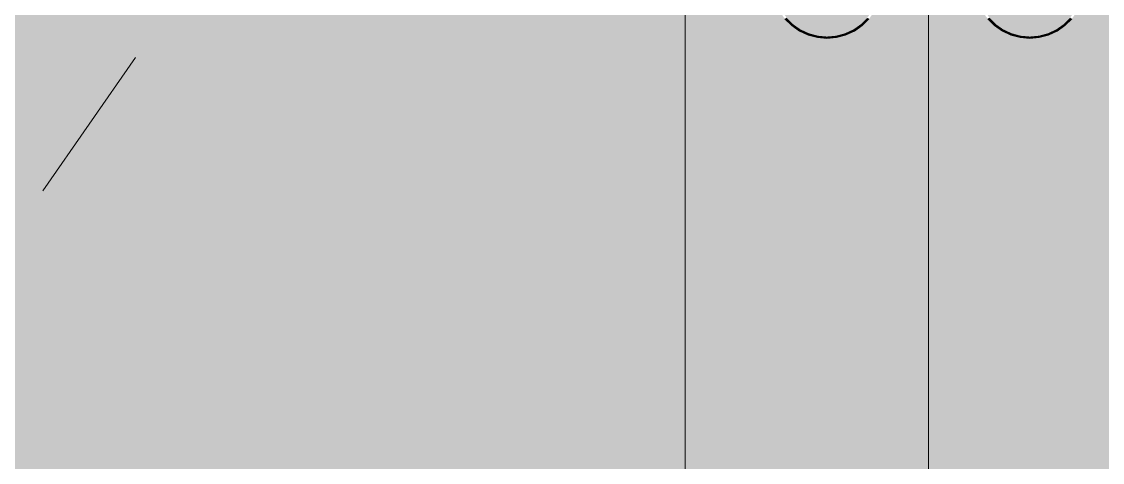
# Model space of a CAD drawing. Header units: millimetres. Extents: x 1499747 to 4230374, y -28481 to 441852.
# Drawn here: x 4056507 to 4057040, y 364442 to 364660 of the extents above; entities that cross this region are included whole.
import ezdxf

# ---------------------------------------------------------------- set-up
doc = ezdxf.new("R2010")
doc.units = ezdxf.units.MM
doc.header["$MEASUREMENT"] = 0
doc.layers.add('Чертеж и Рисунок', color=7, linetype='Continuous')

msp = doc.modelspace()

# ---------------------------------------------------------------- hatches: boundary and pattern name
at = {"layer": 'Чертеж и Рисунок', "linetype": 'Continuous', "lineweight": 0, "true_color": 0x2e2e2e}
h = msp.add_hatch(color=250, dxfattribs=at)
h.paths.add_polyline_path([(4056834.47732, 366463.3603), (4056834.47732, 363948.35643), (4056954.47749, 363828.35626), (4056954.47749, 366583.36047)])
h.paths.add_polyline_path([(4056877.47738, 364978.35803), (4056877.8774, 364983.05804), (4056879.07737, 364987.65805), (4056881.07738, 364991.85804), (4056883.77738, 364995.75805), (4056887.07741, 364999.05804), (4056890.97739, 365001.75804), (4056895.17742, 365003.75805), (4056899.77742, 365004.95807), (4056904.47744, 365005.35804), (4056909.17745, 365004.95807), (4056913.67745, 365003.75805), (4056917.97745, 365001.75804), (4056921.77746, 364999.05804), (4056925.17745, 364995.75805), (4056927.87745, 364991.85804), (4056929.77746, 364987.65805), (4056931.07748, 364983.05804), (4056931.47745, 364978.35803), (4056931.07748, 364973.75802), (4056929.77746, 364969.15801), (4056927.87745, 364964.85798), (4056925.17745, 364961.05801), (4056921.77746, 364957.75798), (4056917.97745, 364955.05798), (4056914.47745, 364953.35798), (4056914.47745, 364703.45759), (4056917.97745, 364701.7576), (4056921.77746, 364699.0576), (4056925.17745, 364695.75757), (4056927.87745, 364691.85759), (4056929.77746, 364687.65756), (4056931.07748, 364683.05755), (4056931.47745, 364678.35754), (4056931.07748, 364673.75753), (4056929.77746, 364669.15753), (4056927.87745, 364664.85753), (4056925.17745, 364661.05752), (4056921.77746, 364657.75753), (4056917.97745, 364655.05753), (4056913.67745, 364653.05752), (4056909.17745, 364651.85751), (4056904.47744, 364651.35752), (4056899.77742, 364651.85751), (4056895.17742, 364653.05752), (4056890.97739, 364655.05753), (4056887.07741, 364657.75753), (4056883.77738, 364661.05752), (4056881.07738, 364664.85753), (4056879.07737, 364669.15753), (4056877.8774, 364673.75753), (4056877.47738, 364678.35754), (4056877.8774, 364683.05755), (4056879.07737, 364687.65756), (4056881.07738, 364691.85759), (4056883.77738, 364695.75757), (4056887.07741, 364699.0576), (4056890.97739, 364701.7576), (4056894.47743, 364703.45759), (4056894.47743, 364953.35798), (4056890.97739, 364955.05798), (4056887.07741, 364957.75798), (4056883.77738, 364961.05801), (4056881.07738, 364964.85798), (4056879.07737, 364969.15801), (4056877.8774, 364973.75802)], flags=0)
h = msp.add_hatch(color=250, dxfattribs=at)
h.paths.add_polyline_path([(4056954.4775, 366583.36047), (4056954.4775, 363828.35626), (4057074.47767, 363948.35643), (4057074.47767, 366463.3603)])
h.paths.add_polyline_path([(4056977.47754, 364678.35754), (4056977.87756, 364683.05755), (4056979.07753, 364687.65756), (4056981.07754, 364691.85759), (4056983.77755, 364695.75757), (4056987.07757, 364699.0576), (4056990.97755, 364701.7576), (4056994.47755, 364703.45759), (4056994.47755, 364953.35798), (4056990.97755, 364955.05798), (4056987.07757, 364957.75798), (4056983.77755, 364961.05801), (4056981.07754, 364964.85798), (4056979.07753, 364969.15801), (4056977.87756, 364973.75802), (4056977.47754, 364978.35803), (4056977.87756, 364983.05804), (4056979.07753, 364987.65805), (4056981.07754, 364991.85804), (4056983.77755, 364995.75805), (4056987.07757, 364999.05804), (4056990.97755, 365001.75804), (4056995.17758, 365003.75805), (4056999.77759, 365004.95807), (4057004.4776, 365005.35804), (4057009.17757, 365004.95807), (4057013.67761, 365003.75805), (4057017.97761, 365001.75804), (4057021.77762, 364999.05804), (4057025.17761, 364995.75805), (4057027.87761, 364991.85804), (4057029.77762, 364987.65805), (4057031.07764, 364983.05804), (4057031.47762, 364978.35803), (4057031.07764, 364973.75802), (4057029.77762, 364969.15801), (4057027.87761, 364964.85798), (4057025.17761, 364961.05801), (4057021.77762, 364957.75798), (4057017.97761, 364955.05798), (4057014.47761, 364953.35798), (4057014.47761, 364703.45759), (4057017.97761, 364701.7576), (4057021.77762, 364699.0576), (4057025.17761, 364695.75757), (4057027.87761, 364691.85759), (4057029.77762, 364687.65756), (4057031.07764, 364683.05755), (4057031.47762, 364678.35754), (4057031.07764, 364673.75753), (4057029.77762, 364669.15753), (4057027.87761, 364664.85753), (4057025.17761, 364661.05752), (4057021.77762, 364657.75753), (4057017.97761, 364655.05753), (4057013.67761, 364653.05752), (4057009.17757, 364651.85751), (4057004.4776, 364651.35752), (4056999.77759, 364651.85751), (4056995.17758, 364653.05752), (4056990.97755, 364655.05753), (4056987.07757, 364657.75753), (4056983.77755, 364661.05752), (4056981.07754, 364664.85753), (4056979.07753, 364669.15753), (4056977.87756, 364673.75753)], flags=0)
at = {"layer": 'Чертеж и Рисунок', "linetype": 'Continuous', "lineweight": 0, "true_color": 0x84adf9}
msp.add_hatch(color=161, dxfattribs=at).paths.add_polyline_path([(4056834.47732, 363948.35644), (4056834.47732, 366463.36029), (4056119.47623, 366463.36029), (4056119.47623, 363948.35644)])
at = {"layer": 'Чертеж и Рисунок', "linetype": 'Continuous', "lineweight": 0, "true_color": 0x2e2e2e}
for points in [[(4056878.47739, 364678.35756), (4056878.87739, 364673.85755), (4056879.97739, 364669.55754), (4056881.97739, 364665.35754), (4056884.5774, 364661.65753), (4056887.7774, 364658.45753), (4056891.47741, 364655.85752), (4056895.57741, 364653.95752), (4056899.97742, 364652.75752), (4056904.47743, 364652.35752), (4056908.97743, 364652.75752), (4056913.37744, 364653.95752), (4056917.47745, 364655.85752), (4056921.17745, 364658.45753), (4056924.37746, 364661.65753), (4056926.97746, 364665.35754), (4056928.87747, 364669.55754), (4056930.07747, 364673.85755), (4056930.47747, 364678.35756), (4056930.07747, 364682.95757), (4056928.87747, 364687.25757), (4056926.97746, 364691.35758), (4056924.37746, 364695.15758), (4056921.17745, 364698.35759), (4056917.47745, 364700.95759), (4056914.47744, 364702.35759), (4056914.47744, 364693.35758), (4056914.47744, 364678.35756), (4056914.27744, 364676.65756), (4056913.87744, 364674.95755), (4056913.07744, 364673.35755), (4056912.07744, 364671.95755), (4056910.87744, 364670.75755), (4056909.47744, 364669.75754), (4056907.87743, 364668.95754), (4056906.17743, 364668.55754), (4056904.47743, 364668.35754), (4056902.67743, 364668.55754), (4056901.07742, 364668.95754), (4056899.47742, 364669.75754), (4056897.97742, 364670.75755), (4056896.77742, 364671.95755), (4056895.77741, 364673.35755), (4056895.07741, 364674.95755), (4056894.57741, 364676.65756), (4056894.47741, 364678.35756), (4056894.47741, 364702.35759), (4056891.47741, 364700.95759), (4056887.7774, 364698.35759), (4056884.5774, 364695.15758), (4056881.97739, 364691.35758), (4056879.97739, 364687.25757), (4056878.87739, 364682.95757)], [(4056978.87754, 364682.95757), (4056978.47754, 364678.35756), (4056978.87754, 364673.85755), (4056979.97754, 364669.55754), (4056981.97755, 364665.35754), (4056984.57755, 364661.65753), (4056987.77756, 364658.45753), (4056991.47756, 364655.85752), (4056995.57757, 364653.95752), (4056999.97757, 364652.75752), (4057004.47758, 364652.35752), (4057008.97759, 364652.75752), (4057013.37759, 364653.95752), (4057017.4776, 364655.85752), (4057021.17761, 364658.45753), (4057024.37761, 364661.65753), (4057026.97761, 364665.35754), (4057028.87762, 364669.55754), (4057030.07762, 364673.85755), (4057030.47762, 364678.35756), (4057030.07762, 364682.95757), (4057028.87762, 364687.25757), (4057026.97761, 364691.35758), (4057024.37761, 364695.15758), (4057021.17761, 364698.35759), (4057017.4776, 364700.95759), (4057014.4776, 364702.35759), (4057014.4776, 364678.35756), (4057014.2776, 364676.65756), (4057013.87759, 364674.95755), (4057013.07759, 364673.35755), (4057012.07759, 364671.95755), (4057010.87759, 364670.75755), (4057009.47759, 364669.75754), (4057007.87759, 364668.95754), (4057006.17758, 364668.55754), (4057004.47758, 364668.35754), (4057002.67758, 364668.55754), (4057001.07758, 364668.95754), (4056999.47757, 364669.75754), (4056997.97757, 364670.75755), (4056996.77757, 364671.95755), (4056995.77757, 364673.35755), (4056995.07757, 364674.95755), (4056994.57757, 364676.65756), (4056994.47757, 364678.35756), (4056994.47757, 364702.35759), (4056991.47756, 364700.95759), (4056987.77756, 364698.35759), (4056984.57755, 364695.15758), (4056981.97755, 364691.35758), (4056979.97754, 364687.25757)], [(4056883.8774, 364661.15753), (4056883.7774, 364661.05753), (4056887.1774, 364657.75753), (4056887.1774, 364657.85753)], [(4056883.7774, 364661.05753), (4056887.0774, 364657.75753), (4056887.1774, 364657.75753)], [(4056883.8774, 364661.15753), (4056887.1774, 364657.85753), (4056887.2774, 364657.85753), (4056883.9774, 364661.15753)], [(4056883.9774, 364661.15753), (4056887.2774, 364657.85753), (4056887.2774, 364657.95753), (4056884.0774, 364661.25753)], [(4056884.1774, 364661.35753), (4056884.0774, 364661.25753), (4056887.2774, 364657.95753), (4056887.3774, 364658.05753)], [(4056884.2774, 364661.45753), (4056884.1774, 364661.35753), (4056887.3774, 364658.05753), (4056887.4774, 364658.25753)], [(4056884.3774, 364661.55753), (4056884.2774, 364661.45753), (4056887.4774, 364658.25753), (4056887.5774, 364658.35753)], [(4056884.5774, 364661.65753), (4056884.3774, 364661.55753), (4056887.5774, 364658.35753), (4056887.7774, 364658.45753)], [(4056921.17745, 364658.45753), (4056921.27745, 364658.35753), (4056924.47746, 364661.55753), (4056924.37746, 364661.65753)], [(4056921.27745, 364658.35753), (4056921.37745, 364658.25753), (4056924.57746, 364661.45753), (4056924.47746, 364661.55753)], [(4056921.37745, 364658.25753), (4056921.47745, 364658.05753), (4056924.77746, 364661.35753), (4056924.57746, 364661.45753)], [(4056921.47745, 364658.05753), (4056921.57745, 364657.95753), (4056924.87746, 364661.25753), (4056924.77746, 364661.35753)], [(4056924.87746, 364661.25753), (4056921.57745, 364657.95753), (4056921.67745, 364657.85753), (4056924.97746, 364661.15753)], [(4056921.67745, 364657.85753), (4056921.77745, 364657.75753), (4056925.07746, 364661.05753), (4056924.97746, 364661.15753)], [(4056921.77745, 364657.75753), (4056925.17746, 364661.05753), (4056925.07746, 364661.05753)], [(4056987.17755, 364657.85753), (4056983.87755, 364661.15753), (4056983.77755, 364661.05753), (4056987.17755, 364657.75753)], [(4056987.17755, 364657.75753), (4056983.77755, 364661.05753), (4056987.07755, 364657.75753)], [(4056983.87755, 364661.15753), (4056987.17755, 364657.85753), (4056987.27755, 364657.85753), (4056983.97755, 364661.15753)], [(4056983.97755, 364661.15753), (4056987.27755, 364657.85753), (4056987.27755, 364657.95753), (4056984.07755, 364661.25753)], [(4056987.37755, 364658.05753), (4056984.17755, 364661.35753), (4056984.07755, 364661.25753), (4056987.27755, 364657.95753)], [(4056987.47755, 364658.25753), (4056984.27755, 364661.45753), (4056984.17755, 364661.35753), (4056987.37755, 364658.05753)], [(4056987.57755, 364658.35753), (4056984.37755, 364661.55753), (4056984.27755, 364661.45753), (4056987.47755, 364658.25753)], [(4056987.77756, 364658.45753), (4056984.57755, 364661.65753), (4056984.37755, 364661.55753), (4056987.57755, 364658.35753)], [(4057024.37761, 364661.65753), (4057021.17761, 364658.45753), (4057021.27761, 364658.35753), (4057024.47761, 364661.55753)], [(4057024.47761, 364661.55753), (4057021.27761, 364658.35753), (4057021.37761, 364658.25753), (4057024.57761, 364661.45753)], [(4057024.57761, 364661.45753), (4057021.37761, 364658.25753), (4057021.47761, 364658.05753), (4057024.77761, 364661.35753)], [(4057024.77761, 364661.35753), (4057021.47761, 364658.05753), (4057021.57761, 364657.95753), (4057024.87761, 364661.25753)], [(4057021.57761, 364657.95753), (4057021.67761, 364657.85753), (4057024.97761, 364661.15753), (4057024.87761, 364661.25753)], [(4057024.97761, 364661.15753), (4057021.67761, 364657.85753), (4057021.77761, 364657.75753), (4057025.07761, 364661.05753)], [(4057025.07761, 364661.05753), (4057021.77761, 364657.75753), (4057025.17761, 364661.05753)], [(4056887.1774, 364657.75753), (4056887.0774, 364657.75753), (4056890.97741, 364655.05752)], [(4056887.1774, 364657.85753), (4056890.97741, 364655.15752), (4056891.07741, 364655.25752), (4056887.2774, 364657.85753)], [(4056887.1774, 364657.85753), (4056887.1774, 364657.75753), (4056890.97741, 364655.05752), (4056890.97741, 364655.15752)], [(4056887.3774, 364658.05753), (4056887.2774, 364657.95753), (4056891.07741, 364655.35752), (4056891.17741, 364655.45752)], [(4056887.2774, 364657.85753), (4056891.07741, 364655.25752), (4056891.07741, 364655.35752), (4056887.2774, 364657.95753)], [(4056887.4774, 364658.25753), (4056887.3774, 364658.05753), (4056891.17741, 364655.45752), (4056891.27741, 364655.55752)], [(4056887.5774, 364658.35753), (4056887.4774, 364658.25753), (4056891.27741, 364655.55752), (4056891.37741, 364655.75752)], [(4056887.7774, 364658.45753), (4056887.5774, 364658.35753), (4056891.37741, 364655.75752), (4056891.47741, 364655.85752)], [(4056890.97741, 364655.15752), (4056895.27741, 364653.15752), (4056895.27741, 364653.25752), (4056891.07741, 364655.25752)], [(4056890.97741, 364655.15752), (4056890.97741, 364655.05752), (4056895.27741, 364653.05752), (4056895.27741, 364653.15752)], [(4056890.97741, 364655.05752), (4056895.17741, 364653.05752), (4056895.27741, 364653.05752)], [(4056891.17741, 364655.45752), (4056891.07741, 364655.35752), (4056895.37741, 364653.35752), (4056895.37741, 364653.45752)], [(4056891.07741, 364655.25752), (4056895.27741, 364653.25752), (4056895.37741, 364653.35752), (4056891.07741, 364655.35752)], [(4056891.27741, 364655.55752), (4056891.17741, 364655.45752), (4056895.37741, 364653.45752), (4056895.47741, 364653.65752)], [(4056891.37741, 364655.75752), (4056891.27741, 364655.55752), (4056895.47741, 364653.65752), (4056895.47741, 364653.75752)], [(4056891.47741, 364655.85752), (4056891.37741, 364655.75752), (4056895.47741, 364653.75752), (4056895.57741, 364653.95752)], [(4056895.47741, 364653.65752), (4056895.37741, 364653.45752), (4056899.87742, 364652.25752), (4056899.87742, 364652.45752)], [(4056895.57741, 364653.95752), (4056895.47741, 364653.75752), (4056899.87742, 364652.65752), (4056899.97742, 364652.75752)], [(4056895.47741, 364653.75752), (4056895.47741, 364653.65752), (4056899.87742, 364652.45752), (4056899.87742, 364652.65752)], [(4056908.97743, 364652.75752), (4056908.97743, 364652.65752), (4056913.37744, 364653.75752), (4056913.37744, 364653.95752)], [(4056908.97743, 364652.65752), (4056908.97743, 364652.45752), (4056913.47744, 364653.65752), (4056913.37744, 364653.75752)], [(4056908.97743, 364652.45752), (4056909.07743, 364652.25752), (4056913.47744, 364653.45752), (4056913.47744, 364653.65752)], [(4056913.37744, 364653.95752), (4056913.37744, 364653.75752), (4056917.57745, 364655.75752), (4056917.47745, 364655.85752)], [(4056913.37744, 364653.75752), (4056913.47744, 364653.65752), (4056917.57745, 364655.55752), (4056917.57745, 364655.75752)], [(4056913.47744, 364653.65752), (4056913.47744, 364653.45752), (4056917.67745, 364655.45752), (4056917.57745, 364655.55752)], [(4056913.47744, 364653.45752), (4056913.57744, 364653.35752), (4056917.77745, 364655.35752), (4056917.67745, 364655.45752)], [(4056917.77745, 364655.35752), (4056913.57744, 364653.35752), (4056913.57744, 364653.25752), (4056917.87745, 364655.25752)], [(4056917.87745, 364655.25752), (4056913.57744, 364653.25752), (4056913.67744, 364653.15752), (4056917.87745, 364655.15752)], [(4056913.67744, 364653.15752), (4056913.67744, 364653.05752), (4056917.87745, 364655.05752), (4056917.87745, 364655.15752)], [(4056913.67744, 364653.05752), (4056917.97745, 364655.05752), (4056917.87745, 364655.05752)], [(4056917.47745, 364655.85752), (4056917.57745, 364655.75752), (4056921.27745, 364658.35753), (4056921.17745, 364658.45753)], [(4056917.57745, 364655.75752), (4056917.57745, 364655.55752), (4056921.37745, 364658.25753), (4056921.27745, 364658.35753)], [(4056917.57745, 364655.55752), (4056917.67745, 364655.45752), (4056921.47745, 364658.05753), (4056921.37745, 364658.25753)], [(4056917.67745, 364655.45752), (4056917.77745, 364655.35752), (4056921.57745, 364657.95753), (4056921.47745, 364658.05753)], [(4056921.57745, 364657.95753), (4056917.77745, 364655.35752), (4056917.87745, 364655.25752), (4056921.67745, 364657.85753)], [(4056921.67745, 364657.85753), (4056917.87745, 364655.25752), (4056917.87745, 364655.15752)], [(4056917.87745, 364655.15752), (4056917.87745, 364655.05752), (4056921.77745, 364657.75753), (4056921.67745, 364657.85753)], [(4056917.87745, 364655.05752), (4056917.97745, 364655.05752), (4056921.77745, 364657.75753)], [(4056990.97756, 364655.05752), (4056987.17755, 364657.75753), (4056987.07755, 364657.75753)], [(4056987.27755, 364657.85753), (4056987.17755, 364657.85753), (4056990.97756, 364655.15752), (4056991.07756, 364655.25752)], [(4056990.97756, 364655.15752), (4056987.17755, 364657.85753), (4056987.17755, 364657.75753), (4056990.97756, 364655.05752)], [(4056991.17756, 364655.45752), (4056987.37755, 364658.05753), (4056987.27755, 364657.95753), (4056991.07756, 364655.35752)], [(4056987.27755, 364657.85753), (4056991.07756, 364655.25752), (4056991.07756, 364655.35752), (4056987.27755, 364657.95753)], [(4056991.27756, 364655.55752), (4056987.47755, 364658.25753), (4056987.37755, 364658.05753), (4056991.17756, 364655.45752)], [(4056991.37756, 364655.75752), (4056987.57755, 364658.35753), (4056987.47755, 364658.25753), (4056991.27756, 364655.55752)], [(4056991.47756, 364655.85752), (4056987.77756, 364658.45753), (4056987.57755, 364658.35753), (4056991.37756, 364655.75752)], [(4056991.07756, 364655.25752), (4056990.97756, 364655.15752), (4056995.27757, 364653.15752), (4056995.27757, 364653.25752)], [(4056995.27757, 364653.15752), (4056990.97756, 364655.15752), (4056990.97756, 364655.05752), (4056995.27757, 364653.05752)], [(4056995.27757, 364653.05752), (4056990.97756, 364655.05752), (4056995.17757, 364653.05752)], [(4056995.37757, 364653.45752), (4056991.17756, 364655.45752), (4056991.07756, 364655.35752), (4056995.37757, 364653.35752)], [(4056991.07756, 364655.35752), (4056991.07756, 364655.25752), (4056995.27757, 364653.25752), (4056995.37757, 364653.35752)], [(4056995.47757, 364653.65752), (4056991.27756, 364655.55752), (4056991.17756, 364655.45752), (4056995.37757, 364653.45752)], [(4056995.47757, 364653.75752), (4056991.37756, 364655.75752), (4056991.27756, 364655.55752), (4056995.47757, 364653.65752)], [(4056995.57757, 364653.95752), (4056991.47756, 364655.85752), (4056991.37756, 364655.75752), (4056995.47757, 364653.75752)], [(4056999.87757, 364652.45752), (4056995.47757, 364653.65752), (4056995.37757, 364653.45752), (4056999.87757, 364652.25752)], [(4056999.97757, 364652.75752), (4056995.57757, 364653.95752), (4056995.47757, 364653.75752), (4056999.87757, 364652.65752)], [(4056999.87757, 364652.65752), (4056995.47757, 364653.75752), (4056995.47757, 364653.65752), (4056999.87757, 364652.45752)], [(4057013.37759, 364653.95752), (4057008.97759, 364652.75752), (4057008.97759, 364652.65752), (4057013.37759, 364653.75752)], [(4057013.37759, 364653.75752), (4057008.97759, 364652.65752), (4057008.97759, 364652.45752), (4057013.47759, 364653.65752)], [(4057013.47759, 364653.65752), (4057008.97759, 364652.45752), (4057009.07759, 364652.25752), (4057013.47759, 364653.45752)], [(4057017.4776, 364655.85752), (4057013.37759, 364653.95752), (4057013.37759, 364653.75752), (4057017.5776, 364655.75752)], [(4057017.5776, 364655.75752), (4057013.37759, 364653.75752), (4057013.47759, 364653.65752), (4057017.5776, 364655.55752)], [(4057017.5776, 364655.55752), (4057013.47759, 364653.65752), (4057013.47759, 364653.45752), (4057017.6776, 364655.45752)], [(4057017.6776, 364655.45752), (4057013.47759, 364653.45752), (4057013.57759, 364653.35752), (4057017.7776, 364655.35752)], [(4057013.57759, 364653.35752), (4057013.57759, 364653.25752), (4057017.8776, 364655.25752), (4057017.7776, 364655.35752)], [(4057013.57759, 364653.25752), (4057013.67759, 364653.15752), (4057017.8776, 364655.15752), (4057017.8776, 364655.25752)], [(4057017.8776, 364655.15752), (4057013.67759, 364653.15752), (4057013.67759, 364653.05752), (4057017.8776, 364655.05752)], [(4057017.8776, 364655.05752), (4057013.67759, 364653.05752), (4057017.9776, 364655.05752)], [(4057021.17761, 364658.45753), (4057017.4776, 364655.85752), (4057017.5776, 364655.75752), (4057021.27761, 364658.35753)], [(4057021.27761, 364658.35753), (4057017.5776, 364655.75752), (4057017.5776, 364655.55752), (4057021.37761, 364658.25753)], [(4057021.37761, 364658.25753), (4057017.5776, 364655.55752), (4057017.6776, 364655.45752), (4057021.47761, 364658.05753)], [(4057021.47761, 364658.05753), (4057017.6776, 364655.45752), (4057017.7776, 364655.35752), (4057021.57761, 364657.95753)], [(4057017.7776, 364655.35752), (4057017.8776, 364655.25752), (4057021.67761, 364657.85753), (4057021.57761, 364657.95753)], [(4057017.8776, 364655.25752), (4057017.8776, 364655.15752), (4057021.67761, 364657.85753)], [(4057021.67761, 364657.85753), (4057017.8776, 364655.15752), (4057017.8776, 364655.05752), (4057021.77761, 364657.75753)], [(4057021.77761, 364657.75753), (4057017.8776, 364655.05752), (4057017.9776, 364655.05752)], [(4056895.27741, 364653.05752), (4056895.17741, 364653.05752), (4056899.77742, 364651.85752)], [(4056895.27741, 364653.25752), (4056899.77742, 364652.05752), (4056899.77742, 364652.15752), (4056895.37741, 364653.35752)], [(4056895.27741, 364653.15752), (4056899.77742, 364651.95752), (4056899.77742, 364652.05752), (4056895.27741, 364653.25752)], [(4056895.27741, 364653.15752), (4056895.27741, 364653.05752), (4056899.77742, 364651.85752), (4056899.77742, 364651.95752)], [(4056895.37741, 364653.45752), (4056895.37741, 364653.35752), (4056899.77742, 364652.15752), (4056899.87742, 364652.25752)], [(4056899.87742, 364652.25752), (4056899.77742, 364652.15752), (4056904.47743, 364651.75752), (4056904.47743, 364651.85752)], [(4056899.77742, 364652.05752), (4056904.47743, 364651.65752), (4056904.47743, 364651.75752), (4056899.77742, 364652.15752)], [(4056899.77742, 364651.95752), (4056904.47743, 364651.55752), (4056904.47743, 364651.65752), (4056899.77742, 364652.05752)], [(4056899.77742, 364651.95752), (4056899.77742, 364651.85752), (4056904.47743, 364651.45752), (4056904.47743, 364651.55752)], [(4056899.77742, 364651.85752), (4056904.47743, 364651.35752), (4056904.47743, 364651.45752)], [(4056899.97742, 364652.75752), (4056899.87742, 364652.65752), (4056904.47743, 364652.25752), (4056904.47743, 364652.35752)], [(4056899.87742, 364652.65752), (4056899.87742, 364652.45752), (4056904.47743, 364652.05752), (4056904.47743, 364652.25752)], [(4056899.87742, 364652.45752), (4056899.87742, 364652.25752), (4056904.47743, 364651.85752), (4056904.47743, 364652.05752)], [(4056904.47743, 364652.35752), (4056904.47743, 364652.25752), (4056908.97743, 364652.65752), (4056908.97743, 364652.75752)], [(4056904.47743, 364652.25752), (4056904.47743, 364652.05752), (4056908.97743, 364652.45752), (4056908.97743, 364652.65752)], [(4056904.47743, 364652.05752), (4056904.47743, 364651.85752), (4056909.07743, 364652.25752), (4056908.97743, 364652.45752)], [(4056904.47743, 364651.85752), (4056904.47743, 364651.75752), (4056909.07743, 364652.15752), (4056909.07743, 364652.25752)], [(4056904.47743, 364651.65752), (4056909.07743, 364652.05752), (4056909.07743, 364652.15752), (4056904.47743, 364651.75752)], [(4056909.07743, 364652.05752), (4056904.47743, 364651.65752), (4056904.47743, 364651.55752), (4056909.07743, 364651.95752)], [(4056904.47743, 364651.55752), (4056904.47743, 364651.45752), (4056909.07743, 364651.85752), (4056909.07743, 364651.95752)], [(4056904.47743, 364651.45752), (4056909.17743, 364651.85752), (4056909.07743, 364651.85752)], [(4056904.47743, 364651.45752), (4056904.47743, 364651.35752), (4056909.17743, 364651.85752)], [(4056909.07743, 364652.25752), (4056909.07743, 364652.15752), (4056913.57744, 364653.35752), (4056913.47744, 364653.45752)], [(4056913.57744, 364653.35752), (4056909.07743, 364652.15752), (4056909.07743, 364652.05752), (4056913.57744, 364653.25752)], [(4056913.57744, 364653.25752), (4056909.07743, 364652.05752), (4056909.07743, 364651.95752), (4056913.67744, 364653.15752)], [(4056909.07743, 364651.95752), (4056909.07743, 364651.85752), (4056913.67744, 364653.05752), (4056913.67744, 364653.15752)], [(4056909.07743, 364651.85752), (4056909.17743, 364651.85752), (4056913.67744, 364653.05752)], [(4056999.77757, 364651.85752), (4056995.27757, 364653.05752), (4056995.17757, 364653.05752)], [(4056995.37757, 364653.35752), (4056995.27757, 364653.25752), (4056999.77757, 364652.05752), (4056999.77757, 364652.15752)], [(4056995.27757, 364653.25752), (4056995.27757, 364653.15752), (4056999.77757, 364651.95752), (4056999.77757, 364652.05752)], [(4056999.77757, 364651.95752), (4056995.27757, 364653.15752), (4056995.27757, 364653.05752), (4056999.77757, 364651.85752)], [(4056999.87757, 364652.25752), (4056995.37757, 364653.45752), (4056995.37757, 364653.35752), (4056999.77757, 364652.15752)], [(4057004.47758, 364651.85752), (4056999.87757, 364652.25752), (4056999.77757, 364652.15752), (4057004.47758, 364651.75752)], [(4056999.77757, 364652.15752), (4056999.77757, 364652.05752), (4057004.47758, 364651.65752), (4057004.47758, 364651.75752)], [(4056999.77757, 364651.95752), (4057004.47758, 364651.55752), (4057004.47758, 364651.65752), (4056999.77757, 364652.05752)], [(4057004.47758, 364651.55752), (4056999.77757, 364651.95752), (4056999.77757, 364651.85752), (4057004.47758, 364651.45752)], [(4057004.47758, 364651.45752), (4056999.77757, 364651.85752), (4057004.47758, 364651.35752)], [(4057004.47758, 364652.35752), (4056999.97757, 364652.75752), (4056999.87757, 364652.65752), (4057004.47758, 364652.25752)], [(4057004.47758, 364652.25752), (4056999.87757, 364652.65752), (4056999.87757, 364652.45752), (4057004.47758, 364652.05752)], [(4057004.47758, 364652.05752), (4056999.87757, 364652.45752), (4056999.87757, 364652.25752), (4057004.47758, 364651.85752)], [(4057008.97759, 364652.75752), (4057004.47758, 364652.35752), (4057004.47758, 364652.25752), (4057008.97759, 364652.65752)], [(4057008.97759, 364652.65752), (4057004.47758, 364652.25752), (4057004.47758, 364652.05752), (4057008.97759, 364652.45752)], [(4057008.97759, 364652.45752), (4057004.47758, 364652.05752), (4057004.47758, 364651.85752), (4057009.07759, 364652.25752)], [(4057009.07759, 364652.25752), (4057004.47758, 364651.85752), (4057004.47758, 364651.75752), (4057009.07759, 364652.15752)], [(4057004.47758, 364651.75752), (4057004.47758, 364651.65752), (4057009.07759, 364652.05752), (4057009.07759, 364652.15752)], [(4057004.47758, 364651.65752), (4057004.47758, 364651.55752), (4057009.07759, 364651.95752), (4057009.07759, 364652.05752)], [(4057009.07759, 364651.95752), (4057004.47758, 364651.55752), (4057004.47758, 364651.45752), (4057009.07759, 364651.85752)], [(4057009.07759, 364651.85752), (4057004.47758, 364651.45752), (4057009.17759, 364651.85752)], [(4057009.17759, 364651.85752), (4057004.47758, 364651.45752), (4057004.47758, 364651.35752)], [(4057013.47759, 364653.45752), (4057009.07759, 364652.25752), (4057009.07759, 364652.15752), (4057013.57759, 364653.35752)], [(4057009.07759, 364652.15752), (4057009.07759, 364652.05752), (4057013.57759, 364653.25752), (4057013.57759, 364653.35752)], [(4057009.07759, 364652.05752), (4057009.07759, 364651.95752), (4057013.67759, 364653.15752), (4057013.57759, 364653.25752)], [(4057013.67759, 364653.15752), (4057009.07759, 364651.95752), (4057009.07759, 364651.85752), (4057013.67759, 364653.05752)], [(4057013.67759, 364653.05752), (4057009.07759, 364651.85752), (4057009.17759, 364651.85752)]]:
    msp.add_hatch(color=250, dxfattribs=at).paths.add_polyline_path(points)

# ---------------------------------------------------------------- linework, layer by layer
at = {"layer": 'Чертеж и Рисунок', "color": 7, "linetype": 'Continuous', "lineweight": 5}
for points in [[(4056954.4775, 366583.36047), (4056954.4775, 363828.35626)], [(4056834.47732, 363948.35644), (4056834.47732, 366463.36029)], [(4056887.0774, 364657.75753), (4056883.7774, 364661.05753)], [(4056925.17746, 364661.05753), (4056921.77745, 364657.75753)], [(4056983.77755, 364661.05753), (4056987.07755, 364657.75753)], [(4057021.77761, 364657.75753), (4057025.17761, 364661.05753)], [(4056890.97741, 364655.05752), (4056887.0774, 364657.75753)], [(4056895.17741, 364653.05752), (4056890.97741, 364655.05752)], [(4056917.97745, 364655.05752), (4056913.67744, 364653.05752)], [(4056921.77745, 364657.75753), (4056917.97745, 364655.05752)], [(4056987.07755, 364657.75753), (4056990.97756, 364655.05752)], [(4056990.97756, 364655.05752), (4056995.17757, 364653.05752)], [(4057013.67759, 364653.05752), (4057017.9776, 364655.05752)], [(4057017.9776, 364655.05752), (4057021.77761, 364657.75753)], [(4056899.77742, 364651.85752), (4056895.17741, 364653.05752)], [(4056904.47743, 364651.35752), (4056899.77742, 364651.85752)], [(4056909.17743, 364651.85752), (4056904.47743, 364651.35752)], [(4056913.67744, 364653.05752), (4056909.17743, 364651.85752)], [(4056995.17757, 364653.05752), (4056999.77757, 364651.85752)], [(4056999.77757, 364651.85752), (4057004.47758, 364651.35752)], [(4057004.47758, 364651.35752), (4057009.17759, 364651.85752)], [(4057009.17759, 364651.85752), (4057013.67759, 364653.05752)]]:
    msp.add_lwpolyline(points, dxfattribs=at)
at = {"layer": 'Чертеж и Рисунок', "color": 23, "linetype": 'Continuous', "lineweight": 5, "true_color": 0xbf8080}
msp.add_lwpolyline([(4056517.87684, 364576.2574), (4056563.47691, 364641.9575)], dxfattribs=at)

doc.saveas('drawing.dxf')
